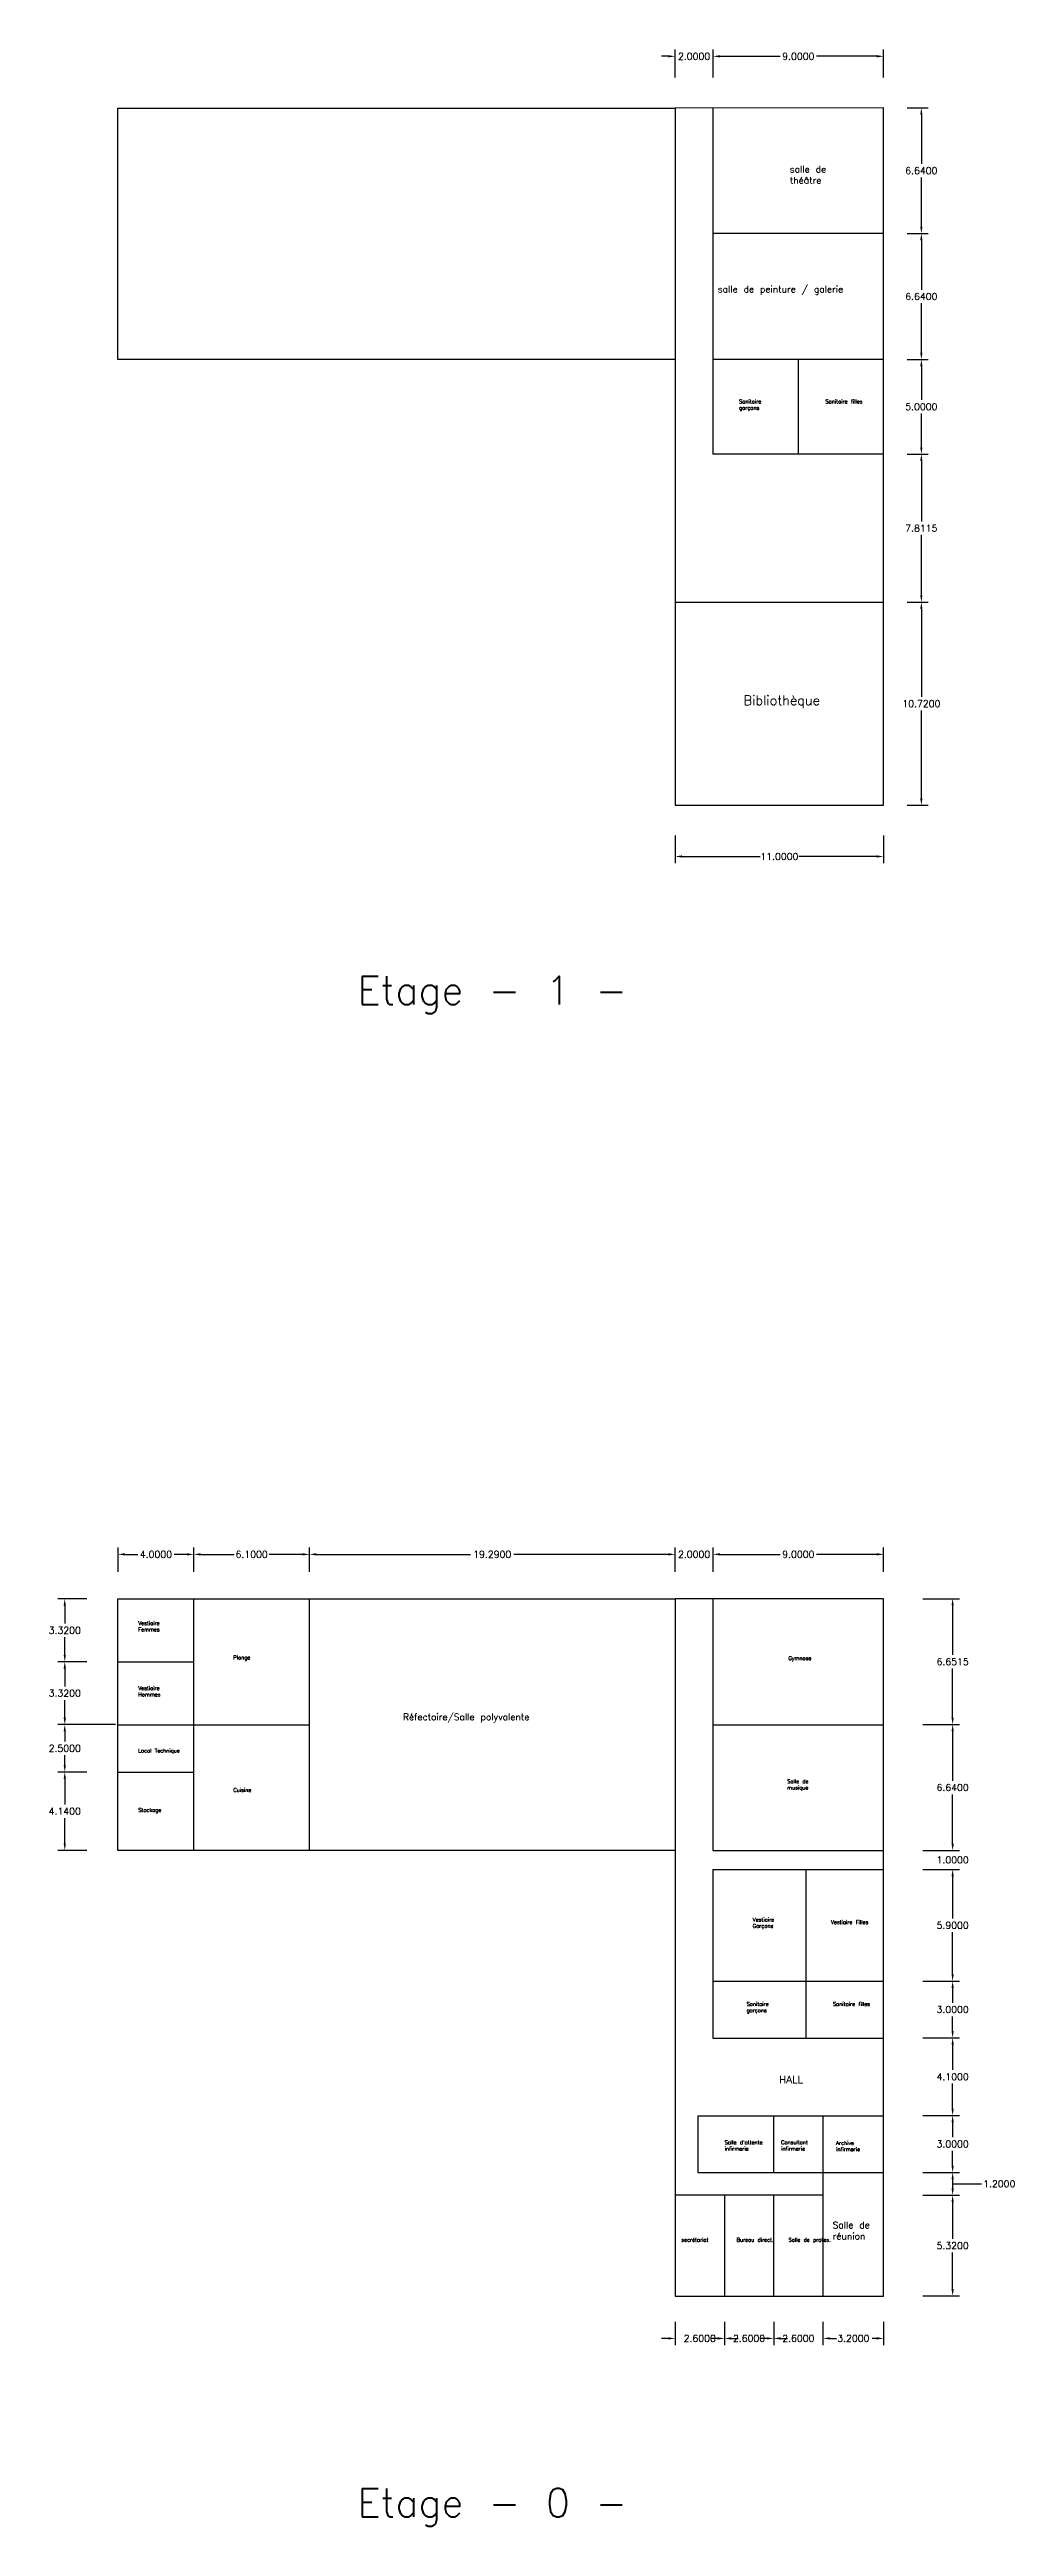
# Model space of a CAD drawing. Header units: inches. Extents: x 98 to 149, y -43 to 88.
import ezdxf

# ---------------------------------------------------------------- set-up
doc = ezdxf.new("R2010")
doc.units = ezdxf.units.IN
doc.header["$MEASUREMENT"] = 0
doc.styles.get("Standard").update_dxf_attribs({"font": 'txt.shx'})
doc.dimstyles.get("Standard").update_dxf_attribs({"dimscale": 2, "dimtxt": 0.18, "dimasz": 0.18, "dimexe": 0.18, "dimexo": 0.0625, "dimgap": 0.09, "dimtad": 0, "dimtih": 1, "dimtoh": 1, "dimdec": 4, "dimzin": 0, "dimdsep": 46, "dimtxsty": 'Standard', "dimcen": 0.09, "dimadec": 0, "dimazin": 0, "dimtfac": 1, "dimtdec": 4, "dimtofl": 0, "dimtmove": 0, "dimatfit": 3, "dimfxl": 1, "dimtolj": 1, "dimtzin": 0, "dimarcsym": 0})

# ---------------------------------------------------------------- blocks, each defined once
blk = doc.blocks.new('*D2')
at = {"color": 0, "lineweight": -2, "transparency": 16777216}
for p, q in [((101.74, 7.53), (101.74, 8.82)), ((102.1, 8.46), (102.78, 8.46)), ((105.38, 8.46), (104.7, 8.46)), ((105.74, 7.53), (105.74, 8.82))]:
    blk.add_line(p, q, dxfattribs=at)
at = {"color": 0, "transparency": 16777216}
for points in [[(102.1, 8.52), (102.1, 8.4), (101.74, 8.46)], [(105.38, 8.52), (105.38, 8.4), (105.74, 8.46)]]:
    blk.add_solid(points, dxfattribs=at)
at = {"layer": 'Defpoints', "color": 0, "transparency": 16777216}
for p in [(105.74, 8.46), (101.74, 7.4), (105.74, 7.4)]:
    blk.add_point(p, dxfattribs=at)
at = {"color": 0, "transparency": 16777216, "insert": (103.74, 8.46), "char_height": 0.36, "attachment_point": 5}
blk.add_mtext('\\A1;4.0000', dxfattribs=at)
blk = doc.blocks.new('*D3')
at = {"color": 0, "lineweight": -2, "transparency": 16777216}
for p, q in [((105.74, 7.53), (105.74, 8.82)), ((106.1, 8.46), (107.86, 8.46)), ((111.48, 8.46), (109.72, 8.46)), ((111.84, 7.53), (111.84, 8.82))]:
    blk.add_line(p, q, dxfattribs=at)
at = {"color": 0, "transparency": 16777216}
for points in [[(106.1, 8.52), (106.1, 8.4), (105.74, 8.46)], [(111.48, 8.52), (111.48, 8.4), (111.84, 8.46)]]:
    blk.add_solid(points, dxfattribs=at)
at = {"layer": 'Defpoints', "color": 0, "transparency": 16777216}
for p in [(111.84, 8.46), (105.74, 7.4), (111.84, 7.4)]:
    blk.add_point(p, dxfattribs=at)
at = {"color": 0, "transparency": 16777216, "insert": (108.79, 8.46), "char_height": 0.36, "attachment_point": 5}
blk.add_mtext('\\A1;6.1000', dxfattribs=at)
blk = doc.blocks.new('*D4')
at = {"color": 0, "lineweight": -2, "transparency": 16777216}
for p, q in [((111.84, 7.53), (111.84, 8.82)), ((112.2, 8.46), (120.34, 8.46)), ((130.77, 8.46), (122.62, 8.46)), ((131.13, 7.53), (131.13, 8.82))]:
    blk.add_line(p, q, dxfattribs=at)
at = {"color": 0, "transparency": 16777216}
for points in [[(112.2, 8.52), (112.2, 8.4), (111.84, 8.46)], [(130.77, 8.52), (130.77, 8.4), (131.13, 8.46)]]:
    blk.add_solid(points, dxfattribs=at)
at = {"layer": 'Defpoints', "color": 0, "transparency": 16777216}
for p in [(131.13, 8.46), (111.84, 7.4), (131.13, 7.4)]:
    blk.add_point(p, dxfattribs=at)
at = {"color": 0, "transparency": 16777216, "insert": (121.48, 8.46), "char_height": 0.36, "attachment_point": 5}
blk.add_mtext('\\A1;19.2900', dxfattribs=at)
blk = doc.blocks.new('*D5')
at = {"color": 0, "lineweight": -2, "transparency": 16777216}
for p, q in [((130.77, 8.46), (130.41, 8.46)), ((131.13, 7.53), (131.13, 8.82)), ((133.13, 7.53), (133.13, 8.82)), ((133.49, 8.46), (133.85, 8.46))]:
    blk.add_line(p, q, dxfattribs=at)
at = {"color": 0, "transparency": 16777216}
for points in [[(130.77, 8.52), (130.77, 8.4), (131.13, 8.46)], [(133.49, 8.52), (133.49, 8.4), (133.13, 8.46)]]:
    blk.add_solid(points, dxfattribs=at)
at = {"layer": 'Defpoints', "color": 0, "transparency": 16777216}
for p in [(133.13, 8.46), (131.13, 7.4), (133.13, 7.4)]:
    blk.add_point(p, dxfattribs=at)
at = {"color": 0, "transparency": 16777216, "insert": (132.13, 8.46), "char_height": 0.36, "attachment_point": 5}
blk.add_mtext('\\A1;2.0000', dxfattribs=at)
blk = doc.blocks.new('*D6')
at = {"color": 0, "lineweight": -2, "transparency": 16777216}
for p, q in [((133.13, 7.53), (133.13, 8.82)), ((133.49, 8.46), (136.67, 8.46)), ((141.77, 8.46), (138.59, 8.46)), ((142.13, 7.53), (142.13, 8.82))]:
    blk.add_line(p, q, dxfattribs=at)
at = {"color": 0, "transparency": 16777216}
for points in [[(133.49, 8.52), (133.49, 8.4), (133.13, 8.46)], [(141.77, 8.52), (141.77, 8.4), (142.13, 8.46)]]:
    blk.add_solid(points, dxfattribs=at)
at = {"layer": 'Defpoints', "color": 0, "transparency": 16777216}
for p in [(142.13, 8.46), (133.13, 7.4), (142.13, 7.41)]:
    blk.add_point(p, dxfattribs=at)
at = {"color": 0, "transparency": 16777216, "insert": (137.63, 8.46), "char_height": 0.36, "attachment_point": 5}
blk.add_mtext('\\A1;9.0000', dxfattribs=at)
blk = doc.blocks.new('*D7')
at = {"color": 0, "lineweight": -2, "transparency": 16777216}
for p, q in [((100.09, 6.11), (98.57, 6.11)), ((98.93, 5.75), (98.93, 4.81)), ((98.93, 3.15), (98.93, 4.09)), ((100.09, 2.79), (98.57, 2.79))]:
    blk.add_line(p, q, dxfattribs=at)
at = {"color": 0, "transparency": 16777216}
for points in [[(98.87, 5.75), (98.99, 5.75), (98.93, 6.11)], [(98.87, 3.15), (98.99, 3.15), (98.93, 2.79)]]:
    blk.add_solid(points, dxfattribs=at)
at = {"layer": 'Defpoints', "color": 0, "transparency": 16777216}
for p in [(100.21, 6.11), (98.93, 2.79), (100.21, 2.79)]:
    blk.add_point(p, dxfattribs=at)
at = {"color": 0, "transparency": 16777216, "insert": (98.93, 4.45), "char_height": 0.36, "attachment_point": 5}
blk.add_mtext('\\A1;3.3200', dxfattribs=at)
blk = doc.blocks.new('*D8')
at = {"color": 0, "lineweight": -2, "transparency": 16777216}
for p, q in [((100.09, 2.79), (98.57, 2.79)), ((98.93, 2.43), (98.93, 1.49)), ((98.93, -0.17), (98.93, 0.77)), ((101.61, -0.53), (98.57, -0.53))]:
    blk.add_line(p, q, dxfattribs=at)
at = {"color": 0, "transparency": 16777216}
for points in [[(98.87, 2.43), (98.99, 2.43), (98.93, 2.79)], [(98.87, -0.17), (98.99, -0.17), (98.93, -0.53)]]:
    blk.add_solid(points, dxfattribs=at)
at = {"layer": 'Defpoints', "color": 0, "transparency": 16777216}
for p in [(100.21, 2.79), (98.93, -0.53), (101.74, -0.53)]:
    blk.add_point(p, dxfattribs=at)
at = {"color": 0, "transparency": 16777216, "insert": (98.93, 1.13), "char_height": 0.36, "attachment_point": 5}
blk.add_mtext('\\A1;3.3200', dxfattribs=at)
blk = doc.blocks.new('*D9')
at = {"color": 0, "lineweight": -2, "transparency": 16777216}
for p, q in [((100.09, -0.53), (98.57, -0.53)), ((98.93, -0.89), (98.93, -1.42)), ((98.93, -2.67), (98.93, -2.14)), ((100.02, -3.03), (98.57, -3.03))]:
    blk.add_line(p, q, dxfattribs=at)
at = {"color": 0, "transparency": 16777216}
for points in [[(98.87, -0.89), (98.99, -0.89), (98.93, -0.53)], [(98.87, -2.67), (98.99, -2.67), (98.93, -3.03)]]:
    blk.add_solid(points, dxfattribs=at)
at = {"layer": 'Defpoints', "color": 0, "transparency": 16777216}
for p in [(100.21, -0.53), (98.93, -3.03), (100.15, -3.03)]:
    blk.add_point(p, dxfattribs=at)
at = {"color": 0, "transparency": 16777216, "insert": (98.93, -1.78), "char_height": 0.36, "attachment_point": 5}
blk.add_mtext('\\A1;2.5000', dxfattribs=at)
blk = doc.blocks.new('*D10')
at = {"color": 0, "lineweight": -2, "transparency": 16777216}
for p, q in [((100.09, -3.03), (98.57, -3.03)), ((98.93, -3.39), (98.93, -4.74)), ((98.93, -6.81), (98.93, -5.46)), ((100.09, -7.17), (98.57, -7.17))]:
    blk.add_line(p, q, dxfattribs=at)
at = {"color": 0, "transparency": 16777216}
for points in [[(98.87, -3.39), (98.99, -3.39), (98.93, -3.03)], [(98.87, -6.81), (98.99, -6.81), (98.93, -7.17)]]:
    blk.add_solid(points, dxfattribs=at)
at = {"layer": 'Defpoints', "color": 0, "transparency": 16777216}
for p in [(100.21, -3.03), (98.93, -7.17), (100.21, -7.17)]:
    blk.add_point(p, dxfattribs=at)
at = {"color": 0, "transparency": 16777216, "insert": (98.93, -5.1), "char_height": 0.36, "attachment_point": 5}
blk.add_mtext('\\A1;4.1400', dxfattribs=at)
blk = doc.blocks.new('*D11')
at = {"color": 0, "lineweight": -2, "transparency": 16777216}
for p, q in [((144.19, 6.12), (146.13, 6.12)), ((145.77, 5.76), (145.77, 3.15)), ((145.77, -0.17), (145.77, 2.43)), ((144.19, -0.53), (146.13, -0.53))]:
    blk.add_line(p, q, dxfattribs=at)
at = {"color": 0, "transparency": 16777216}
for points in [[(145.71, 5.76), (145.83, 5.76), (145.77, 6.12)], [(145.71, -0.17), (145.83, -0.17), (145.77, -0.53)]]:
    blk.add_solid(points, dxfattribs=at)
at = {"layer": 'Defpoints', "color": 0, "transparency": 16777216}
for p in [(144.07, 6.12), (144.07, -0.53), (145.77, -0.53)]:
    blk.add_point(p, dxfattribs=at)
at = {"color": 0, "transparency": 16777216, "insert": (145.77, 2.79), "char_height": 0.36, "attachment_point": 5}
blk.add_mtext('\\A1;6.6515', dxfattribs=at)
blk = doc.blocks.new('*D12')
at = {"color": 0, "lineweight": -2, "transparency": 16777216}
for p, q in [((144.19, -0.53), (146.13, -0.53)), ((145.77, -0.89), (145.77, -3.49)), ((145.77, -6.81), (145.77, -4.21)), ((144.19, -7.17), (146.13, -7.17))]:
    blk.add_line(p, q, dxfattribs=at)
at = {"color": 0, "transparency": 16777216}
for points in [[(145.71, -0.89), (145.83, -0.89), (145.77, -0.53)], [(145.71, -6.81), (145.83, -6.81), (145.77, -7.17)]]:
    blk.add_solid(points, dxfattribs=at)
at = {"layer": 'Defpoints', "color": 0, "transparency": 16777216}
for p in [(144.07, -0.53), (144.07, -7.17), (145.77, -7.17)]:
    blk.add_point(p, dxfattribs=at)
at = {"color": 0, "transparency": 16777216, "insert": (145.77, -3.85), "char_height": 0.36, "attachment_point": 5}
blk.add_mtext('\\A1;6.6400', dxfattribs=at)
blk = doc.blocks.new('*D13')
at = {"color": 0, "lineweight": -2, "transparency": 16777216}
for p, q in [((145.77, -6.81), (145.77, -6.45)), ((144.19, -7.17), (146.13, -7.17)), ((144.19, -8.17), (146.13, -8.17)), ((145.77, -8.53), (145.77, -8.89))]:
    blk.add_line(p, q, dxfattribs=at)
at = {"color": 0, "transparency": 16777216}
for points in [[(145.71, -6.81), (145.83, -6.81), (145.77, -7.17)], [(145.71, -8.53), (145.83, -8.53), (145.77, -8.17)]]:
    blk.add_solid(points, dxfattribs=at)
at = {"layer": 'Defpoints', "color": 0, "transparency": 16777216}
for p in [(144.07, -7.17), (144.07, -8.17), (145.77, -8.17)]:
    blk.add_point(p, dxfattribs=at)
at = {"color": 0, "transparency": 16777216, "insert": (145.77, -7.67), "char_height": 0.36, "attachment_point": 5}
blk.add_mtext('\\A1;1.0000', dxfattribs=at)
blk = doc.blocks.new('*D14')
at = {"color": 0, "lineweight": -2, "transparency": 16777216}
for p, q in [((144.19, -8.17), (146.13, -8.17)), ((145.77, -8.53), (145.77, -10.76)), ((145.77, -13.71), (145.77, -11.48)), ((144.19, -14.07), (146.13, -14.07))]:
    blk.add_line(p, q, dxfattribs=at)
at = {"color": 0, "transparency": 16777216}
for points in [[(145.71, -8.53), (145.83, -8.53), (145.77, -8.17)], [(145.71, -13.71), (145.83, -13.71), (145.77, -14.07)]]:
    blk.add_solid(points, dxfattribs=at)
at = {"layer": 'Defpoints', "color": 0, "transparency": 16777216}
for p in [(144.07, -8.17), (144.07, -14.07), (145.77, -14.07)]:
    blk.add_point(p, dxfattribs=at)
at = {"color": 0, "transparency": 16777216, "insert": (145.77, -11.12), "char_height": 0.36, "attachment_point": 5}
blk.add_mtext('\\A1;5.9000', dxfattribs=at)
blk = doc.blocks.new('*D15')
at = {"color": 0, "lineweight": -2, "transparency": 16777216}
for p, q in [((144.19, -14.07), (146.13, -14.07)), ((145.77, -14.43), (145.77, -15.21)), ((145.77, -16.71), (145.77, -15.93)), ((144.19, -17.07), (146.13, -17.07))]:
    blk.add_line(p, q, dxfattribs=at)
at = {"color": 0, "transparency": 16777216}
for points in [[(145.71, -14.43), (145.83, -14.43), (145.77, -14.07)], [(145.71, -16.71), (145.83, -16.71), (145.77, -17.07)]]:
    blk.add_solid(points, dxfattribs=at)
at = {"layer": 'Defpoints', "color": 0, "transparency": 16777216}
for p in [(144.07, -14.07), (144.07, -17.07), (145.77, -17.07)]:
    blk.add_point(p, dxfattribs=at)
at = {"color": 0, "transparency": 16777216, "insert": (145.77, -15.57), "char_height": 0.36, "attachment_point": 5}
blk.add_mtext('\\A1;3.0000', dxfattribs=at)
blk = doc.blocks.new('*D16')
at = {"color": 0, "lineweight": -2, "transparency": 16777216}
for p, q in [((144.19, -17.07), (146.13, -17.07)), ((145.77, -17.43), (145.77, -18.76)), ((145.77, -20.81), (145.77, -19.48)), ((144.19, -21.17), (146.13, -21.17))]:
    blk.add_line(p, q, dxfattribs=at)
at = {"color": 0, "transparency": 16777216}
for points in [[(145.71, -17.43), (145.83, -17.43), (145.77, -17.07)], [(145.71, -20.81), (145.83, -20.81), (145.77, -21.17)]]:
    blk.add_solid(points, dxfattribs=at)
at = {"layer": 'Defpoints', "color": 0, "transparency": 16777216}
for p in [(144.07, -17.07), (144.07, -21.17), (145.77, -21.17)]:
    blk.add_point(p, dxfattribs=at)
at = {"color": 0, "transparency": 16777216, "insert": (145.77, -19.12), "char_height": 0.36, "attachment_point": 5}
blk.add_mtext('\\A1;4.1000', dxfattribs=at)
blk = doc.blocks.new('*D17')
at = {"color": 0, "lineweight": -2, "transparency": 16777216}
for p, q in [((144.19, -21.17), (146.13, -21.17)), ((145.77, -21.53), (145.77, -22.31)), ((145.77, -23.81), (145.77, -23.03)), ((144.19, -24.17), (146.13, -24.17))]:
    blk.add_line(p, q, dxfattribs=at)
at = {"color": 0, "transparency": 16777216}
for points in [[(145.71, -21.53), (145.83, -21.53), (145.77, -21.17)], [(145.71, -23.81), (145.83, -23.81), (145.77, -24.17)]]:
    blk.add_solid(points, dxfattribs=at)
at = {"layer": 'Defpoints', "color": 0, "transparency": 16777216}
for p in [(144.07, -21.17), (144.07, -24.17), (145.77, -24.17)]:
    blk.add_point(p, dxfattribs=at)
at = {"color": 0, "transparency": 16777216, "insert": (145.77, -22.67), "char_height": 0.36, "attachment_point": 5}
blk.add_mtext('\\A1;3.0000', dxfattribs=at)
blk = doc.blocks.new('*D18')
at = {"color": 0, "lineweight": -2, "transparency": 16777216}
for p, q in [((144.19, -24.17), (146.13, -24.17)), ((145.77, -24.53), (145.77, -25.01)), ((145.77, -24.77), (146.94, -24.77)), ((146.94, -24.77), (147.3, -24.77)), ((144.19, -25.37), (146.13, -25.37))]:
    blk.add_line(p, q, dxfattribs=at)
at = {"color": 0, "transparency": 16777216}
for points in [[(145.71, -24.53), (145.83, -24.53), (145.77, -24.17)], [(145.71, -25.01), (145.83, -25.01), (145.77, -25.37)]]:
    blk.add_solid(points, dxfattribs=at)
at = {"layer": 'Defpoints', "color": 0, "transparency": 16777216}
for p in [(144.07, -24.17), (144.07, -25.37), (145.77, -25.37)]:
    blk.add_point(p, dxfattribs=at)
at = {"color": 0, "transparency": 16777216, "insert": (148.23, -24.77), "char_height": 0.36, "attachment_point": 5}
blk.add_mtext('\\A1;1.2000', dxfattribs=at)
blk = doc.blocks.new('*D19')
at = {"color": 0, "lineweight": -2, "transparency": 16777216}
for p, q in [((144.19, -25.37), (146.13, -25.37)), ((145.77, -25.73), (145.77, -27.67)), ((145.77, -30.33), (145.77, -28.39)), ((144.19, -30.69), (146.13, -30.69))]:
    blk.add_line(p, q, dxfattribs=at)
at = {"color": 0, "transparency": 16777216}
for points in [[(145.71, -25.73), (145.83, -25.73), (145.77, -25.37)], [(145.71, -30.33), (145.83, -30.33), (145.77, -30.69)]]:
    blk.add_solid(points, dxfattribs=at)
at = {"layer": 'Defpoints', "color": 0, "transparency": 16777216}
for p in [(144.07, -25.37), (144.07, -30.69), (145.77, -30.69)]:
    blk.add_point(p, dxfattribs=at)
at = {"color": 0, "transparency": 16777216, "insert": (145.77, -28.03), "char_height": 0.36, "attachment_point": 5}
blk.add_mtext('\\A1;5.3200', dxfattribs=at)
blk = doc.blocks.new('*D21')
at = {"color": 0, "lineweight": -2, "transparency": 16777216}
for p, q in [((138.93, -32.06), (138.93, -33.29)), ((142.13, -32.06), (142.13, -33.29)), ((139.29, -32.93), (139.54, -32.93)), ((141.77, -32.93), (141.52, -32.93))]:
    blk.add_line(p, q, dxfattribs=at)
at = {"color": 0, "transparency": 16777216}
for points in [[(139.29, -32.87), (139.29, -32.99), (138.93, -32.93)], [(141.77, -32.87), (141.77, -32.99), (142.13, -32.93)]]:
    blk.add_solid(points, dxfattribs=at)
at = {"layer": 'Defpoints', "color": 0, "transparency": 16777216}
for p in [(138.93, -31.93), (142.13, -31.93), (138.93, -32.93)]:
    blk.add_point(p, dxfattribs=at)
at = {"color": 0, "transparency": 16777216, "insert": (140.53, -32.93), "char_height": 0.36, "attachment_point": 5}
blk.add_mtext('\\A1;3.2000', dxfattribs=at)
blk = doc.blocks.new('*D22')
at = {"color": 0, "lineweight": -2, "transparency": 16777216}
for p, q in [((136.33, -32.06), (136.33, -33.29)), ((138.93, -32.06), (138.93, -33.29)), ((135.97, -32.93), (135.61, -32.93)), ((139.29, -32.93), (139.65, -32.93))]:
    blk.add_line(p, q, dxfattribs=at)
at = {"color": 0, "transparency": 16777216}
for points in [[(135.97, -32.87), (135.97, -32.99), (136.33, -32.93)], [(139.29, -32.87), (139.29, -32.99), (138.93, -32.93)]]:
    blk.add_solid(points, dxfattribs=at)
at = {"layer": 'Defpoints', "color": 0, "transparency": 16777216}
for p in [(136.33, -31.93), (138.93, -31.93), (136.33, -32.93)]:
    blk.add_point(p, dxfattribs=at)
at = {"color": 0, "transparency": 16777216, "insert": (137.63, -32.93), "char_height": 0.36, "attachment_point": 5}
blk.add_mtext('\\A1;2.6000', dxfattribs=at)
blk = doc.blocks.new('*D23')
at = {"color": 0, "lineweight": -2, "transparency": 16777216}
for p, q in [((133.73, -32.06), (133.73, -33.29)), ((136.33, -32.06), (136.33, -33.29)), ((133.37, -32.93), (133.01, -32.93)), ((136.69, -32.93), (137.05, -32.93))]:
    blk.add_line(p, q, dxfattribs=at)
at = {"color": 0, "transparency": 16777216}
for points in [[(133.37, -32.87), (133.37, -32.99), (133.73, -32.93)], [(136.69, -32.87), (136.69, -32.99), (136.33, -32.93)]]:
    blk.add_solid(points, dxfattribs=at)
at = {"layer": 'Defpoints', "color": 0, "transparency": 16777216}
for p in [(133.73, -31.93), (136.33, -31.93), (133.73, -32.93)]:
    blk.add_point(p, dxfattribs=at)
at = {"color": 0, "transparency": 16777216, "insert": (135.03, -32.93), "char_height": 0.36, "attachment_point": 5}
blk.add_mtext('\\A1;2.6000', dxfattribs=at)
blk = doc.blocks.new('*D24')
at = {"color": 0, "lineweight": -2, "transparency": 16777216}
for p, q in [((131.13, -32.06), (131.13, -33.29)), ((133.73, -32.06), (133.73, -33.29)), ((130.77, -32.93), (130.41, -32.93)), ((134.09, -32.93), (134.45, -32.93))]:
    blk.add_line(p, q, dxfattribs=at)
at = {"color": 0, "transparency": 16777216}
for points in [[(130.77, -32.87), (130.77, -32.99), (131.13, -32.93)], [(134.09, -32.87), (134.09, -32.99), (133.73, -32.93)]]:
    blk.add_solid(points, dxfattribs=at)
at = {"layer": 'Defpoints', "color": 0, "transparency": 16777216}
for p in [(131.13, -31.93), (133.73, -31.93), (131.13, -32.93)]:
    blk.add_point(p, dxfattribs=at)
at = {"color": 0, "transparency": 16777216, "insert": (132.43, -32.93), "char_height": 0.36, "attachment_point": 5}
blk.add_mtext('\\A1;2.6000', dxfattribs=at)
blk = doc.blocks.new('*D47')
at = {"color": 0, "lineweight": -2, "transparency": 16777216}
for p, q in [((131.13, 86.42), (131.13, 87.9)), ((133.13, 86.42), (133.13, 87.9)), ((130.77, 87.54), (130.41, 87.54)), ((133.49, 87.54), (133.85, 87.54))]:
    blk.add_line(p, q, dxfattribs=at)
at = {"color": 0, "transparency": 16777216}
for points in [[(130.77, 87.6), (130.77, 87.48), (131.13, 87.54)], [(133.49, 87.6), (133.49, 87.48), (133.13, 87.54)]]:
    blk.add_solid(points, dxfattribs=at)
at = {"layer": 'Defpoints', "color": 0, "transparency": 16777216}
for p in [(133.13, 87.54), (131.13, 86.29), (133.13, 86.3)]:
    blk.add_point(p, dxfattribs=at)
at = {"color": 0, "transparency": 16777216, "insert": (132.13, 87.54), "char_height": 0.36, "attachment_point": 5}
blk.add_mtext('\\A1;2.0000', dxfattribs=at)
blk = doc.blocks.new('*D48')
at = {"color": 0, "lineweight": -2, "transparency": 16777216}
for p, q in [((133.13, 86.42), (133.13, 87.9)), ((142.13, 86.42), (142.13, 87.9)), ((133.49, 87.54), (136.67, 87.54)), ((141.77, 87.54), (138.59, 87.54))]:
    blk.add_line(p, q, dxfattribs=at)
at = {"color": 0, "transparency": 16777216}
for points in [[(133.49, 87.6), (133.49, 87.48), (133.13, 87.54)], [(141.77, 87.6), (141.77, 87.48), (142.13, 87.54)]]:
    blk.add_solid(points, dxfattribs=at)
at = {"layer": 'Defpoints', "color": 0, "transparency": 16777216}
for p in [(142.13, 87.54), (142.13, 86.3), (133.13, 86.3)]:
    blk.add_point(p, dxfattribs=at)
at = {"color": 0, "transparency": 16777216, "insert": (137.63, 87.54), "char_height": 0.36, "attachment_point": 5}
blk.add_mtext('\\A1;9.0000', dxfattribs=at)
blk = doc.blocks.new('*D49')
at = {"color": 0, "lineweight": -2, "transparency": 16777216}
for p, q in [((143.37, 84.82), (144.48, 84.82)), ((144.12, 84.46), (144.12, 81.86)), ((144.12, 78.54), (144.12, 81.14)), ((143.37, 78.18), (144.48, 78.18))]:
    blk.add_line(p, q, dxfattribs=at)
at = {"color": 0, "transparency": 16777216}
for points in [[(144.06, 84.46), (144.18, 84.46), (144.12, 84.82)], [(144.06, 78.54), (144.18, 78.54), (144.12, 78.18)]]:
    blk.add_solid(points, dxfattribs=at)
at = {"layer": 'Defpoints', "color": 0, "transparency": 16777216}
for p in [(143.24, 84.82), (143.24, 78.18), (144.12, 78.18)]:
    blk.add_point(p, dxfattribs=at)
at = {"color": 0, "transparency": 16777216, "insert": (144.12, 81.5), "char_height": 0.36, "attachment_point": 5}
blk.add_mtext('\\A1;6.6400', dxfattribs=at)
blk = doc.blocks.new('*D50')
at = {"color": 0, "lineweight": -2, "transparency": 16777216}
for p, q in [((143.37, 78.18), (144.48, 78.18)), ((144.12, 77.82), (144.12, 75.22)), ((144.12, 71.9), (144.12, 74.5)), ((143.37, 71.54), (144.48, 71.54))]:
    blk.add_line(p, q, dxfattribs=at)
at = {"color": 0, "transparency": 16777216}
for points in [[(144.06, 77.82), (144.18, 77.82), (144.12, 78.18)], [(144.06, 71.9), (144.18, 71.9), (144.12, 71.54)]]:
    blk.add_solid(points, dxfattribs=at)
at = {"layer": 'Defpoints', "color": 0, "transparency": 16777216}
for p in [(143.24, 78.18), (143.24, 71.54), (144.12, 71.54)]:
    blk.add_point(p, dxfattribs=at)
at = {"color": 0, "transparency": 16777216, "insert": (144.12, 74.86), "char_height": 0.36, "attachment_point": 5}
blk.add_mtext('\\A1;6.6400', dxfattribs=at)
blk = doc.blocks.new('*D51')
at = {"color": 0, "lineweight": -2, "transparency": 16777216}
for p, q in [((143.37, 71.54), (144.48, 71.54)), ((144.12, 71.18), (144.12, 69.4)), ((144.12, 66.9), (144.12, 68.68)), ((143.37, 66.54), (144.48, 66.54))]:
    blk.add_line(p, q, dxfattribs=at)
at = {"color": 0, "transparency": 16777216}
for points in [[(144.06, 71.18), (144.18, 71.18), (144.12, 71.54)], [(144.06, 66.9), (144.18, 66.9), (144.12, 66.54)]]:
    blk.add_solid(points, dxfattribs=at)
at = {"layer": 'Defpoints', "color": 0, "transparency": 16777216}
for p in [(143.24, 71.54), (143.24, 66.54), (144.12, 66.54)]:
    blk.add_point(p, dxfattribs=at)
at = {"color": 0, "transparency": 16777216, "insert": (144.12, 69.04), "char_height": 0.36, "attachment_point": 5}
blk.add_mtext('\\A1;5.0000', dxfattribs=at)
blk = doc.blocks.new('*D52')
at = {"color": 0, "lineweight": -2, "transparency": 16777216}
for p, q in [((143.37, 66.54), (144.48, 66.54)), ((144.12, 66.18), (144.12, 62.99)), ((144.12, 59.09), (144.12, 62.27)), ((143.37, 58.73), (144.48, 58.73))]:
    blk.add_line(p, q, dxfattribs=at)
at = {"color": 0, "transparency": 16777216}
for points in [[(144.06, 66.18), (144.18, 66.18), (144.12, 66.54)], [(144.06, 59.09), (144.18, 59.09), (144.12, 58.73)]]:
    blk.add_solid(points, dxfattribs=at)
at = {"layer": 'Defpoints', "color": 0, "transparency": 16777216}
for p in [(143.24, 66.54), (143.24, 58.73), (144.12, 58.73)]:
    blk.add_point(p, dxfattribs=at)
at = {"color": 0, "transparency": 16777216, "insert": (144.12, 62.63), "char_height": 0.36, "attachment_point": 5}
blk.add_mtext('\\A1;7.8115', dxfattribs=at)
blk = doc.blocks.new('*D53')
at = {"color": 0, "lineweight": -2, "transparency": 16777216}
for p, q in [((143.37, 58.73), (144.48, 58.73)), ((144.12, 58.37), (144.12, 53.73)), ((144.12, 48.37), (144.12, 53.01)), ((143.37, 48.01), (144.48, 48.01))]:
    blk.add_line(p, q, dxfattribs=at)
at = {"color": 0, "transparency": 16777216}
for points in [[(144.06, 58.37), (144.18, 58.37), (144.12, 58.73)], [(144.06, 48.37), (144.18, 48.37), (144.12, 48.01)]]:
    blk.add_solid(points, dxfattribs=at)
at = {"layer": 'Defpoints', "color": 0, "transparency": 16777216}
for p in [(143.24, 58.73), (143.24, 48.01), (144.12, 48.01)]:
    blk.add_point(p, dxfattribs=at)
at = {"color": 0, "transparency": 16777216, "insert": (144.12, 53.37), "char_height": 0.36, "attachment_point": 5}
blk.add_mtext('\\A1;10.7200', dxfattribs=at)
blk = doc.blocks.new('*D54')
at = {"color": 0, "lineweight": -2, "transparency": 16777216}
for p, q in [((131.13, 46.41), (131.13, 44.94)), ((142.13, 46.41), (142.13, 44.94)), ((131.49, 45.3), (135.61, 45.3)), ((141.77, 45.3), (137.65, 45.3))]:
    blk.add_line(p, q, dxfattribs=at)
at = {"color": 0, "transparency": 16777216}
for points in [[(131.49, 45.36), (131.49, 45.24), (131.13, 45.3)], [(141.77, 45.36), (141.77, 45.24), (142.13, 45.3)]]:
    blk.add_solid(points, dxfattribs=at)
at = {"layer": 'Defpoints', "color": 0, "transparency": 16777216}
for p in [(131.13, 46.54), (142.13, 46.54), (131.13, 45.3)]:
    blk.add_point(p, dxfattribs=at)
at = {"color": 0, "transparency": 16777216, "insert": (136.63, 45.3), "char_height": 0.36, "attachment_point": 5}
blk.add_mtext('\\A1;11.0000', dxfattribs=at)

msp = doc.modelspace()

# ---------------------------------------------------------------- linework, layer by layer
for p, q in [((133.12701, 84.81112), (133.12701, 66.54058)), ((142.12701, 78.18056), (133.12701, 78.18056)), ((142.12701, 71.54056), (133.12701, 71.54056)), ((137.62701, 71.54056), (137.62701, 66.54056)), ((142.12701, 66.54056), (133.12701, 66.54058)), ((131.12701, 58.72902), (142.12701, 58.72902)), ((105.73701, -7.17254), (105.73701, 6.10746)), ((111.83701, -7.17254), (111.83701, 6.10746)), ((133.12701, 6.10746), (133.12701, -7.17254)), ((101.73701, 2.78746), (105.73701, 2.78746)), ((101.73701, -0.53254), (105.73701, -0.53254)), ((105.73701, -0.53254), (111.83701, -0.53254)), ((133.12701, -0.53254), (142.12701, -0.53254)), ((101.73701, -3.03254), (105.73701, -3.03254)), ((133.12701, -7.17254), (142.12701, -7.17254)), ((133.12701, -8.17254), (142.12701, -8.17254)), ((133.12701, -8.17254), (133.12701, -17.07254)), ((138.02701, -8.17254), (138.02701, -17.07254)), ((133.12701, -14.07254), (142.12701, -14.07254)), ((133.12701, -17.07254), (142.12701, -17.07254)), ((132.32701, -21.17254), (142.12701, -21.17254)), ((132.32701, -21.17254), (132.32701, -24.17254)), ((136.32701, -21.17254), (136.32701, -24.17254)), ((138.92701, -21.17254), (138.92701, -24.17254)), ((132.32701, -24.17254), (142.12701, -24.17254)), ((138.92701, -24.17254), (138.92701, -30.69254)), ((138.92701, -25.37254), (131.12701, -25.37254)), ((133.72701, -25.37254), (133.72701, -30.69254)), ((136.32701, -25.37254), (136.32701, -30.69254))]:
    msp.add_line(p, q)
for points in [[(101.73701, 75.66902), (101.73701, 78.16902), (101.73701, 81.48902), (101.73701, 84.80902), (131.12701, 84.80902), (131.12701, 71.52902), (101.73701, 71.52902)], [(131.12701, 71.52902), (131.12701, 48.00902), (142.12701, 48.00902), (142.12701, 84.82056), (131.12701, 84.80902)], [(101.73701, 71.52902), (101.73701, 75.66902)], [(101.73701, -3.03254), (101.73701, -0.53254), (101.73701, 2.78746), (101.73701, 6.10746), (131.12701, 6.10746), (131.12701, -7.17254), (101.73701, -7.17254)], [(131.12701, -7.17254), (131.12701, -30.69254), (142.12701, -30.69254), (142.12701, 6.119), (131.12701, 6.10746)], [(101.73701, -7.17254), (101.73701, -3.03254)]]:
    msp.add_lwpolyline(points)

# ---------------------------------------------------------------- texts
at = {"attachment_point": 1}
for s, width, insert, char_height in [('salle de théâtre ', 3.0711704, (137.18173, 81.75156), 0.35), ('salle de peinture / galerie ', 10.1626692, (133.3783, 75.42079), 0.35), ('Sanitaire garçons ', 2.2115952, (134.50408, 69.41878), 0.2), ('Sanitaire filles', 2.2115952, (139.05931, 69.41878), 0.2), ('Bibliothèque', 2.2115952, (134.74238, 53.79412), 0.5), ('Etage - 1 -', 34.9920781, (114.36585, 38.98693), 1.5), ('Vestiaire Femmes', 2.2115952, (102.80617, 4.92641), 0.2), ('Plonge', 2.2115952, (107.82352, 3.11237), 0.2), ('Gymnase', 2.2115952, (137.1099, 3.0755), 0.2), ('Vestiaire Hommes', 2.2115952, (102.80617, 1.49622), 0.2), ('Réfectoire/Salle polyvalente ', 9.3710168, (116.76954, 0.05193), 0.35), ('Local Technique', 2.2115952, (102.80617, -1.80203), 0.2), ('Cuisine', 2.2115952, (107.82352, -3.87993), 0.2), ('Salle de musique', 2.2115952, (137.04388, -3.42206), 0.2), ('Stockage', 2.2115952, (102.80617, -4.93537), 0.2), ('Vestiaire Garçons', 2.2115952, (135.22948, -10.72399), 0.2), ('Vestiaire Filles', 2.2115952, (139.35559, -10.85592), 0.2), ('Sanitaire garçons ', 2.2115952, (134.89939, -15.17663), 0.2), ('Sanitaire filles', 2.2115952, (139.45462, -15.17663), 0.2), ('HALL', 4.5268315, (136.61304, -19.06333), 0.4), ("Salle d'attente infirmerie ", 2.2115952, (133.74481, -22.47969), 0.2), ('Consultant infirmerie', 2.2115952, (136.72159, -22.47969), 0.2), ('Archive infirmerie', 2.2115952, (139.62039, -22.51268), 0.2), ('Salle de réunion ', 2.2115952, (139.44065, -26.77364), 0.35), ('secrétariat ', 2.2115952, (131.45843, -27.62497), 0.2), ('Bureau direct.', 2.2115952, (134.37197, -27.62497), 0.2), ('Salle de protes.', 2.2115952, (137.11171, -27.62497), 0.2), ('Etage - 0 -', 34.9920781, (114.36585, -40.857), 1.5)]:
    msp.add_mtext_dynamic_manual_height_columns(s, width=width, gutter_width=1, heights=[0], dxfattribs=dict(at, insert=insert, char_height=char_height))

# ---------------------------------------------------------------- dimensions: what is measured, and where the dimension line sits
for base, p1, p2, picture, middle in [((133.12701, 87.53693), (131.12701, 86.29423), (133.12701, 86.29528), '*D47', (132.12701, 87.53693)), ((131.12701, 45.30471), (142.12701, 46.53562), (131.12701, 46.53562), '*D54', (136.62701, 45.30471)), ((105.73701, 8.4569), (101.73701, 7.40343), (105.73701, 7.40343), '*D2', (103.73701, 8.4569))]:
    dim = msp.add_linear_dim(base=base, p1=p1, p2=p2, dimstyle='Standard')
    dim.commit()
    dim.dimension.update_dxf_attribs({"geometry": picture, "text_midpoint": middle})
for base, p1, p2, picture, middle in [((142.12701, 87.53693), (133.12701, 86.29528), (142.12701, 86.3), '*D48', (137.62701, 87.53693)), ((111.83701, 8.4569), (105.73701, 7.40343), (111.83701, 7.40343), '*D3', (108.78701, 8.4569)), ((131.12701, 8.4569), (111.83701, 7.40343), (131.12701, 7.40343), '*D4', (121.48201, 8.4569)), ((133.12701, 8.4569), (131.12701, 7.40343), (133.12701, 7.40343), '*D5', (132.12701, 8.4569)), ((142.12701, 8.4569), (133.12701, 7.40343), (142.12701, 7.4092), '*D6', (137.62701, 8.4569)), ((131.12701, -32.93288), (133.72701, -31.93396), (131.12701, -31.93396), '*D24', (132.42701, -32.93288)), ((133.72701, -32.93288), (136.32701, -31.93396), (133.72701, -31.93396), '*D23', (135.02701, -32.93288)), ((136.32701, -32.93288), (138.92701, -31.93396), (136.32701, -31.93396), '*D22', (137.62701, -32.93288)), ((138.92701, -32.93288), (142.12701, -31.93396), (138.92701, -31.93396), '*D21', (140.52701, -32.93288))]:
    dim = msp.add_linear_dim(base=base, p1=p1, p2=p2, dimstyle='Standard', override={"dimtmove": 1})
    dim.commit()
    dim.dimension.update_dxf_attribs({"geometry": picture, "text_midpoint": middle})
for base, p1, p2, picture, middle in [((144.11533, 78.18056), (143.24242, 84.82056), (143.24242, 78.18056), '*D49', (144.11533, 81.50056)), ((98.9304, 2.78746), (100.21246, 6.10746), (100.21246, 2.78746), '*D7', (98.9304, 4.44746)), ((145.76774, -0.53254), (144.06862, 6.119), (144.06862, -0.53254), '*D11', (145.76774, 2.79323))]:
    dim = msp.add_linear_dim(base=base, p1=p1, p2=p2, angle=90, dimstyle='Standard')
    dim.commit()
    dim.dimension.update_dxf_attribs({"geometry": picture, "text_midpoint": middle})
for base, p1, p2, picture, middle in [((144.11533, 71.54056), (143.24242, 78.18056), (143.24242, 71.54056), '*D50', (144.11533, 74.86056)), ((144.11533, 66.54056), (143.24242, 71.54056), (143.24242, 66.54056), '*D51', (144.11533, 69.04056)), ((144.11533, 58.72902), (143.24242, 66.54056), (143.24242, 58.72902), '*D52', (144.11533, 62.63479)), ((144.11533, 48.00902), (143.24242, 58.72902), (143.24242, 48.00902), '*D53', (144.11533, 53.36902)), ((98.9304, -0.53254), (100.21246, 2.78746), (101.73701, -0.53254), '*D8', (98.9304, 1.12746)), ((98.9304, -3.03254), (100.21246, -0.53254), (100.1498, -3.03254), '*D9', (98.9304, -1.78254)), ((145.76774, -7.17254), (144.06862, -0.53254), (144.06862, -7.17254), '*D12', (145.76774, -3.85254)), ((98.9304, -7.17254), (100.21246, -3.03254), (100.21246, -7.17254), '*D10', (98.9304, -5.10254)), ((145.76774, -8.17254), (144.06862, -7.17254), (144.06862, -8.17254), '*D13', (145.76774, -7.67254)), ((145.76774, -14.07254), (144.06862, -8.17254), (144.06862, -14.07254), '*D14', (145.76774, -11.12254)), ((145.76774, -17.07254), (144.06862, -14.07254), (144.06862, -17.07254), '*D15', (145.76774, -15.57254)), ((145.76774, -21.17254), (144.06862, -17.07254), (144.06862, -21.17254), '*D16', (145.76774, -19.12254)), ((145.76774, -24.17254), (144.06862, -21.17254), (144.06862, -24.17254), '*D17', (145.76774, -22.67254)), ((145.76774, -25.37254), (144.06862, -24.17254), (144.06862, -25.37254), '*D18', (147.47774, -24.77254)), ((145.76774, -30.69254), (144.06862, -25.37254), (144.06862, -30.69254), '*D19', (145.76774, -28.03254))]:
    dim = msp.add_linear_dim(base=base, p1=p1, p2=p2, angle=90, dimstyle='Standard', override={"dimtmove": 1})
    dim.commit()
    dim.dimension.update_dxf_attribs({"geometry": picture, "text_midpoint": middle})

doc.saveas('drawing.dxf')
